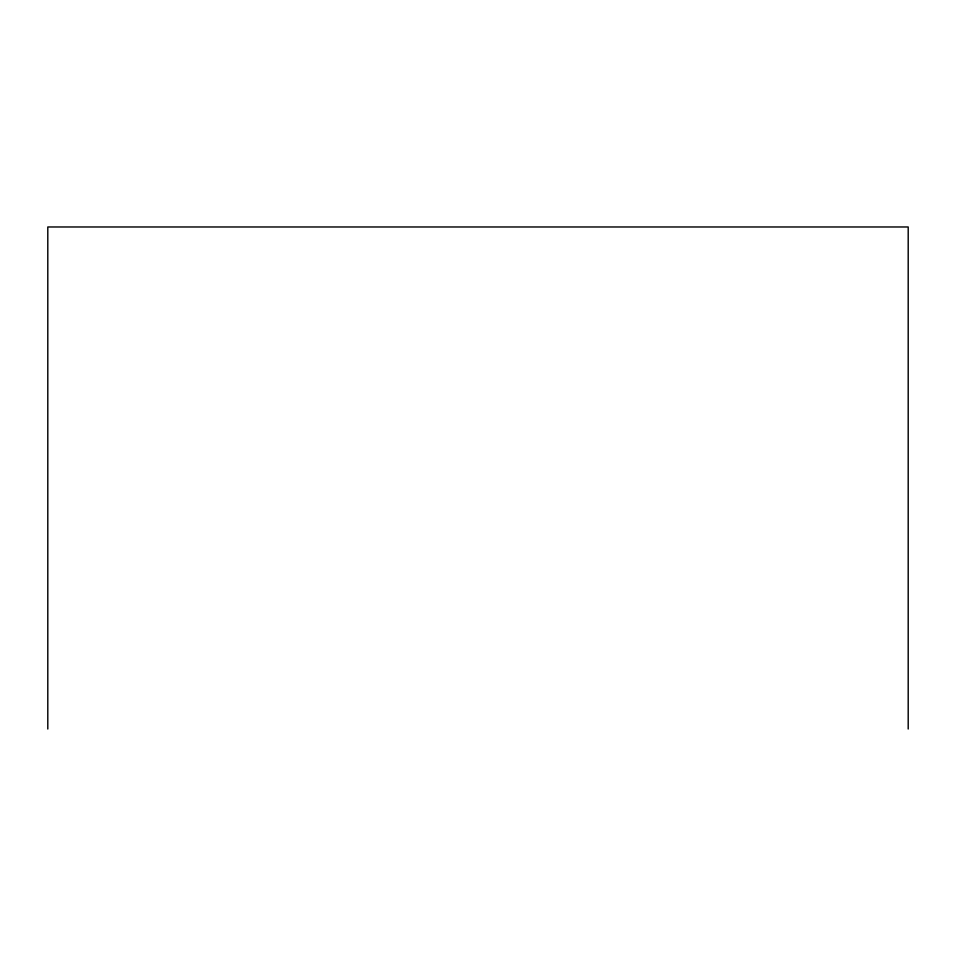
<?xml version="1.0" encoding="UTF-8"?>
<svg xmlns="http://www.w3.org/2000/svg" width="956" height="956" viewBox="0 0 956 956"><rect width="100%" height="100%" fill="white"/><g stroke="black" fill="none" stroke-linecap="round" stroke-linejoin="round"><path stroke-width="1.43" d="M908.2 729.022L908.2 226.978L47.8 226.978L47.8 729.022"/></g></svg>
